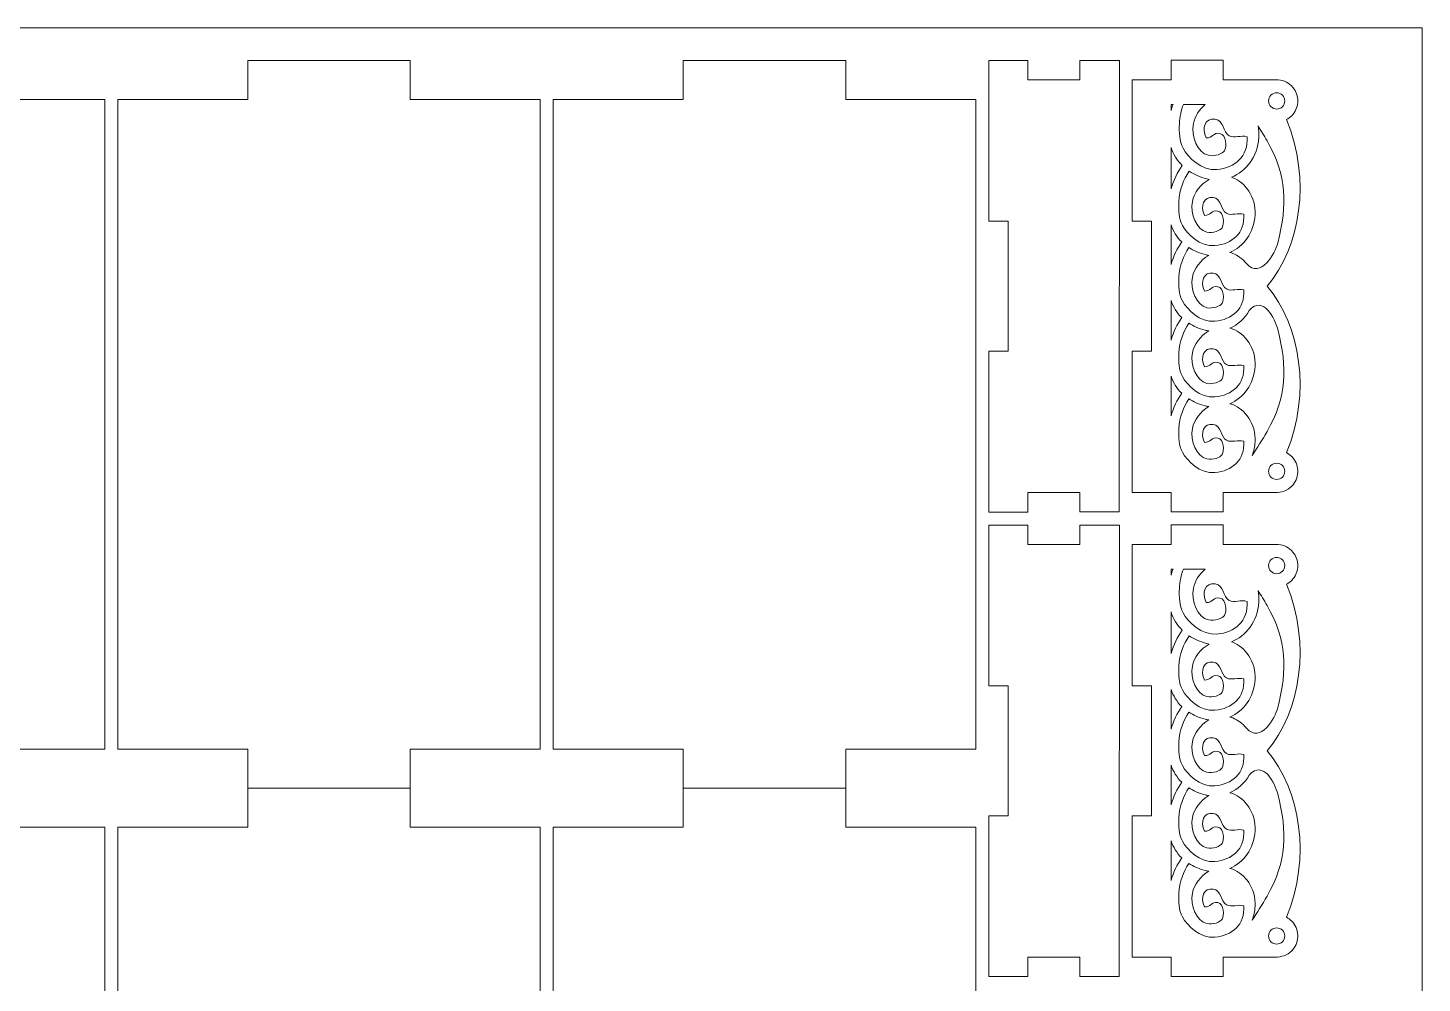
# Model space of a CAD drawing. Header units: millimetres. Extents: x -450 to 450, y -635 to 635.
# Drawn here: x 235.5 to 450, y 488.2 to 635.2 of the extents above; entities that cross this region are included whole.
import ezdxf

# ---------------------------------------------------------------- set-up
doc = ezdxf.new("R2010")
doc.units = ezdxf.units.MM
doc.header["$MEASUREMENT"] = 0
doc.layers.add('Camada 1', color=7, linetype='Continuous')

msp = doc.modelspace()

# ---------------------------------------------------------------- linework, layer by layer
at = {"layer": 'Camada 1', "color": 254, "lineweight": 20}
msp.add_lwpolyline([(-450, 35.1801), (450, 35.1801), (450, 635.1801), (-450, 635.1801), (-450, 35.1801)], close=True, dxfattribs=at)
at = {"layer": 'Camada 1', "color": 250, "lineweight": 20}
for points, knots in [([(202.3334, 518.1801), (202.3334, 518.1801), (227.3334, 518.1801), (227.3334, 518.1801), (227.3334, 518.1801), (227.3334, 518.1801), (227.3334, 524.1801), (227.3334, 524.1801), (227.3334, 524.1801), (227.3334, 524.1801), (247.3334, 524.1801), (247.3334, 524.1801), (247.3334, 524.1801), (247.3334, 524.1801), (247.3334, 624.1801), (247.3334, 624.1801), (247.3334, 624.1801), (247.3334, 624.1801), (227.3334, 624.1801), (227.3334, 624.1801), (227.3334, 624.1801), (227.3334, 624.1801), (227.3334, 630.1801), (227.3334, 630.1801), (227.3334, 630.1801), (227.3334, 630.1801), (202.3334, 630.1801), (202.3334, 630.1801), (202.3334, 630.1801), (202.3334, 630.1801), (202.3334, 624.1801), (202.3334, 624.1801), (202.3334, 624.1801), (202.3334, 624.1801), (182.3334, 624.1801), (182.3334, 624.1801), (182.3334, 624.1801), (182.3334, 624.1801), (182.3334, 524.1801), (182.3334, 524.1801), (182.3334, 524.1801), (182.3334, 524.1801), (202.3334, 524.1801), (202.3334, 524.1801), (202.3334, 524.1801), (202.3334, 524.1801), (202.3334, 518.1801), (202.3334, 518.1801)], [0, 0, 0, 0, 0.07692308, 0.07692308, 0.07692308, 0.07692308, 0.15384615, 0.15384615, 0.15384615, 0.15384615, 0.23076923, 0.23076923, 0.23076923, 0.23076923, 0.30769231, 0.30769231, 0.30769231, 0.30769231, 0.38461538, 0.38461538, 0.38461538, 0.38461538, 0.46153846, 0.46153846, 0.46153846, 0.46153846, 0.53846154, 0.53846154, 0.53846154, 0.53846154, 0.61538462, 0.61538462, 0.61538462, 0.61538462, 0.69230769, 0.69230769, 0.69230769, 0.69230769, 0.76923077, 0.76923077, 0.76923077, 0.76923077, 0.84615385, 0.84615385, 0.84615385, 0.84615385, 1, 1, 1, 1]), ([(269.3334, 518.1801), (269.3334, 518.1801), (294.3334, 518.1801), (294.3334, 518.1801), (294.3334, 518.1801), (294.3334, 518.1801), (294.3334, 524.1801), (294.3334, 524.1801), (294.3334, 524.1801), (294.3334, 524.1801), (314.3334, 524.1801), (314.3334, 524.1801), (314.3334, 524.1801), (314.3334, 524.1801), (314.3334, 624.1801), (314.3334, 624.1801), (314.3334, 624.1801), (314.3334, 624.1801), (294.3334, 624.1801), (294.3334, 624.1801), (294.3334, 624.1801), (294.3334, 624.1801), (294.3334, 630.1801), (294.3334, 630.1801), (294.3334, 630.1801), (294.3334, 630.1801), (269.3334, 630.1801), (269.3334, 630.1801), (269.3334, 630.1801), (269.3334, 630.1801), (269.3334, 624.1801), (269.3334, 624.1801), (269.3334, 624.1801), (269.3334, 624.1801), (249.3334, 624.1801), (249.3334, 624.1801), (249.3334, 624.1801), (249.3334, 624.1801), (249.3334, 524.1801), (249.3334, 524.1801), (249.3334, 524.1801), (249.3334, 524.1801), (269.3334, 524.1801), (269.3334, 524.1801), (269.3334, 524.1801), (269.3334, 524.1801), (269.3334, 518.1801), (269.3334, 518.1801)], [0, 0, 0, 0, 0.07692308, 0.07692308, 0.07692308, 0.07692308, 0.15384615, 0.15384615, 0.15384615, 0.15384615, 0.23076923, 0.23076923, 0.23076923, 0.23076923, 0.30769231, 0.30769231, 0.30769231, 0.30769231, 0.38461538, 0.38461538, 0.38461538, 0.38461538, 0.46153846, 0.46153846, 0.46153846, 0.46153846, 0.53846154, 0.53846154, 0.53846154, 0.53846154, 0.61538462, 0.61538462, 0.61538462, 0.61538462, 0.69230769, 0.69230769, 0.69230769, 0.69230769, 0.76923077, 0.76923077, 0.76923077, 0.76923077, 0.84615385, 0.84615385, 0.84615385, 0.84615385, 1, 1, 1, 1]), ([(336.3334, 518.1801), (336.3334, 518.1801), (361.3334, 518.1801), (361.3334, 518.1801), (361.3334, 518.1801), (361.3334, 518.1801), (361.3334, 524.1801), (361.3334, 524.1801), (361.3334, 524.1801), (361.3334, 524.1801), (381.3334, 524.1801), (381.3334, 524.1801), (381.3334, 524.1801), (381.3334, 524.1801), (381.3334, 624.1801), (381.3334, 624.1801), (381.3334, 624.1801), (381.3334, 624.1801), (361.3334, 624.1801), (361.3334, 624.1801), (361.3334, 624.1801), (361.3334, 624.1801), (361.3334, 630.1801), (361.3334, 630.1801), (361.3334, 630.1801), (361.3334, 630.1801), (336.3334, 630.1801), (336.3334, 630.1801), (336.3334, 630.1801), (336.3334, 630.1801), (336.3334, 624.1801), (336.3334, 624.1801), (336.3334, 624.1801), (336.3334, 624.1801), (316.3334, 624.1801), (316.3334, 624.1801), (316.3334, 624.1801), (316.3334, 624.1801), (316.3334, 524.1801), (316.3334, 524.1801), (316.3334, 524.1801), (316.3334, 524.1801), (336.3334, 524.1801), (336.3334, 524.1801), (336.3334, 524.1801), (336.3334, 524.1801), (336.3334, 518.1801), (336.3334, 518.1801)], [0, 0, 0, 0, 0.07692308, 0.07692308, 0.07692308, 0.07692308, 0.15384615, 0.15384615, 0.15384615, 0.15384615, 0.23076923, 0.23076923, 0.23076923, 0.23076923, 0.30769231, 0.30769231, 0.30769231, 0.30769231, 0.38461538, 0.38461538, 0.38461538, 0.38461538, 0.46153846, 0.46153846, 0.46153846, 0.46153846, 0.53846154, 0.53846154, 0.53846154, 0.53846154, 0.61538462, 0.61538462, 0.61538462, 0.61538462, 0.69230769, 0.69230769, 0.69230769, 0.69230769, 0.76923077, 0.76923077, 0.76923077, 0.76923077, 0.84615385, 0.84615385, 0.84615385, 0.84615385, 1, 1, 1, 1]), ([(403.4558, 630.1801), (403.4558, 630.1801), (397.3333, 630.1801), (397.3333, 630.1801), (397.3333, 630.1801), (397.3333, 630.1801), (397.3333, 627.1801), (397.3333, 627.1801), (397.3333, 627.1801), (397.3333, 627.1801), (389.3334, 627.1801), (389.3334, 627.1801), (389.3334, 627.1801), (389.3334, 627.1801), (389.3334, 630.1801), (389.3334, 630.1801), (389.3334, 630.1801), (389.3334, 630.1801), (383.3334, 630.1801), (383.3334, 630.1801), (383.3334, 630.1801), (383.3334, 630.1801), (383.3334, 605.4302), (383.3334, 605.4302), (383.3334, 605.4302), (383.3334, 605.4302), (386.3334, 605.4302), (386.3334, 605.4302), (386.3334, 605.4302), (386.3334, 605.4302), (386.3334, 585.4303), (386.3334, 585.4303), (386.3334, 585.4303), (386.3334, 585.4303), (383.3334, 585.4303), (383.3334, 585.4303), (383.3334, 585.4303), (383.3334, 585.4303), (383.3334, 560.6804), (383.3334, 560.6804), (383.3334, 560.6804), (383.3334, 560.6804), (389.3334, 560.682), (389.3334, 560.682), (389.3334, 560.682), (389.3334, 560.682), (389.3334, 563.6804), (389.3334, 563.6804), (389.3334, 563.6804), (389.3334, 563.6804), (397.3333, 563.6804), (397.3333, 563.6804), (397.3333, 563.6804), (397.3333, 563.6804), (397.3333, 560.6842), (397.3333, 560.6842), (397.3333, 560.6842), (397.3333, 560.6842), (403.3716, 560.6864), (403.3716, 560.6864), (403.3716, 560.6864), (403.3716, 560.6864), (403.4558, 630.1801), (403.4558, 630.1801)], [0, 0, 0, 0, 0.05882353, 0.05882353, 0.05882353, 0.05882353, 0.11764706, 0.11764706, 0.11764706, 0.11764706, 0.17647059, 0.17647059, 0.17647059, 0.17647059, 0.23529412, 0.23529412, 0.23529412, 0.23529412, 0.29411765, 0.29411765, 0.29411765, 0.29411765, 0.35294118, 0.35294118, 0.35294118, 0.35294118, 0.41176471, 0.41176471, 0.41176471, 0.41176471, 0.47058824, 0.47058824, 0.47058824, 0.47058824, 0.52941176, 0.52941176, 0.52941176, 0.52941176, 0.58823529, 0.58823529, 0.58823529, 0.58823529, 0.64705882, 0.64705882, 0.64705882, 0.64705882, 0.70588235, 0.70588235, 0.70588235, 0.70588235, 0.76470588, 0.76470588, 0.76470588, 0.76470588, 0.82352941, 0.82352941, 0.82352941, 0.82352941, 0.88235294, 0.88235294, 0.88235294, 0.88235294, 1, 1, 1, 1]), ([(429.128, 569.8168), (432.9426, 579.0359), (431.3159, 589.3644), (426.1494, 595.436), (426.1494, 595.436), (431.3159, 601.5076), (432.9427, 611.8365), (429.128, 621.0558), (429.128, 621.0558), (429.4193, 621.2082), (429.6923, 621.4075), (429.9354, 621.654), (429.9354, 621.654), (430.4943, 622.2208), (430.8029, 622.9416), (430.8612, 623.6784), (430.8612, 623.6784), (430.875, 623.8513), (430.8749, 624.0251), (430.8609, 624.198), (430.8609, 624.198), (430.8018, 624.9335), (430.4933, 625.6526), (429.9354, 626.2183), (429.9354, 626.2183), (429.9354, 626.2183), (429.9066, 626.247), (429.9066, 626.247), (429.9066, 626.247), (429.2806, 626.8661), (428.4303, 627.2046), (427.5501, 627.1853), (427.5501, 627.1853), (427.5501, 627.1853), (427.494, 627.1861), (427.494, 627.1861), (427.494, 627.1861), (427.494, 627.1861), (419.3715, 627.1861), (419.3715, 627.1861), (419.3715, 627.1861), (419.3715, 627.1861), (419.3715, 630.1861), (419.3715, 630.1861), (419.3715, 630.1861), (419.3715, 630.1861), (411.3716, 630.1861), (411.3716, 630.1861), (411.3716, 630.1861), (411.3716, 630.1861), (411.3716, 627.1861), (411.3716, 627.1861), (411.3716, 627.1861), (411.3716, 627.1861), (405.3716, 627.1861), (405.3716, 627.1861), (405.3716, 627.1861), (405.3716, 627.1861), (405.3716, 605.4362), (405.3716, 605.4362), (405.3716, 605.4362), (405.3716, 605.4362), (408.3716, 605.4362), (408.3716, 605.4362), (408.3716, 605.4362), (408.3716, 605.4362), (408.3716, 585.4363), (408.3716, 585.4363), (408.3716, 585.4363), (408.3716, 585.4363), (405.3716, 585.4363), (405.3716, 585.4363), (405.3716, 585.4363), (405.3716, 585.4363), (405.3716, 563.6864), (405.3716, 563.6864), (405.3716, 563.6864), (405.3716, 563.6864), (411.3716, 563.688), (411.3716, 563.688), (411.3716, 563.688), (411.3716, 563.688), (411.3716, 560.6864), (411.3716, 560.6864), (411.3716, 560.6864), (411.3716, 560.6864), (419.3715, 560.6864), (419.3715, 560.6864), (419.3715, 560.6864), (419.3715, 560.6864), (419.3715, 563.6902), (419.3715, 563.6902), (419.3715, 563.6902), (419.3715, 563.6902), (427.4098, 563.6924), (427.4098, 563.6924), (427.4098, 563.6924), (428.3187, 563.684), (429.2466, 563.9558), (429.9354, 564.6542), (429.9354, 564.6542), (430.5196, 565.2465), (430.8303, 566.0071), (430.8676, 566.7785), (430.8676, 566.7785), (430.8729, 566.8878), (430.8727, 566.9974), (430.867, 567.1067), (430.867, 567.1067), (430.827, 567.8738), (430.5164, 568.6294), (429.9354, 569.2186), (429.9354, 569.2186), (429.6923, 569.4651), (429.4193, 569.6644), (429.128, 569.8168)], [0, 0, 0, 0, 0.03333333, 0.03333333, 0.03333333, 0.03333333, 0.06666667, 0.06666667, 0.06666667, 0.06666667, 0.1, 0.1, 0.1, 0.1, 0.13333333, 0.13333333, 0.13333333, 0.13333333, 0.16666667, 0.16666667, 0.16666667, 0.16666667, 0.2, 0.2, 0.2, 0.2, 0.23333333, 0.23333333, 0.23333333, 0.23333333, 0.26666667, 0.26666667, 0.26666667, 0.26666667, 0.3, 0.3, 0.3, 0.3, 0.33333333, 0.33333333, 0.33333333, 0.33333333, 0.36666667, 0.36666667, 0.36666667, 0.36666667, 0.4, 0.4, 0.4, 0.4, 0.43333333, 0.43333333, 0.43333333, 0.43333333, 0.46666667, 0.46666667, 0.46666667, 0.46666667, 0.5, 0.5, 0.5, 0.5, 0.53333333, 0.53333333, 0.53333333, 0.53333333, 0.56666667, 0.56666667, 0.56666667, 0.56666667, 0.6, 0.6, 0.6, 0.6, 0.63333333, 0.63333333, 0.63333333, 0.63333333, 0.66666667, 0.66666667, 0.66666667, 0.66666667, 0.7, 0.7, 0.7, 0.7, 0.73333333, 0.73333333, 0.73333333, 0.73333333, 0.76666667, 0.76666667, 0.76666667, 0.76666667, 0.8, 0.8, 0.8, 0.8, 0.83333333, 0.83333333, 0.83333333, 0.83333333, 0.86666667, 0.86666667, 0.86666667, 0.86666667, 0.9, 0.9, 0.9, 0.9, 0.93333333, 0.93333333, 0.93333333, 0.93333333, 1, 1, 1, 1]), ([(427.6215, 622.6862), (426.9384, 622.6862), (426.3715, 623.2587), (426.3715, 623.9362), (426.3715, 623.9362), (426.3715, 624.6193), (426.944, 625.1862), (427.6215, 625.1862), (427.6215, 625.1862), (428.3045, 625.1862), (428.8715, 624.6137), (428.8715, 623.9362), (428.8715, 623.9362), (428.8715, 623.2531), (428.2989, 622.6862), (427.6215, 622.6862)], [0, 0, 0, 0, 0.2, 0.2, 0.2, 0.2, 0.4, 0.4, 0.4, 0.4, 0.6, 0.6, 0.6, 0.6, 1, 1, 1, 1]), ([(411.6763, 623.3957), (411.5621, 623.0853), (411.4604, 622.7686), (411.3716, 622.4478), (411.3716, 622.4478), (411.3716, 622.4478), (411.3716, 623.3957), (411.3716, 623.3957), (411.3716, 623.3957), (411.3716, 623.3957), (411.6763, 623.3957), (411.6763, 623.3957)], [0, 0, 0, 0, 0.25, 0.25, 0.25, 0.25, 0.5, 0.5, 0.5, 0.5, 1, 1, 1, 1]), ([(418.4333, 613.3934), (416.0505, 613.1727), (413.9652, 615.2577), (413.2289, 616.6449), (413.2289, 616.6449), (412.6389, 617.7564), (412.5979, 619.1132), (412.6612, 620.4231), (412.6612, 620.4231), (412.7142, 621.5234), (412.9301, 622.5092), (413.2743, 623.3957), (413.2743, 623.3957), (413.2743, 623.3957), (416.6269, 623.3957), (416.6269, 623.3957), (416.6269, 623.3957), (415.7064, 622.615), (415.0522, 621.5472), (414.8297, 620.4844), (414.8297, 620.4844), (414.4035, 618.447), (415.4862, 615.9605), (417.1343, 615.5698), (417.1343, 615.5698), (418.1049, 615.3397), (419.3057, 615.8273), (419.5958, 616.2716), (419.5958, 616.2716), (419.9803, 616.8614), (419.8791, 618.7595), (418.9028, 618.9394), (418.9028, 618.9394), (417.8366, 619.1363), (417.8416, 618.2122), (416.7513, 618.2465), (416.7513, 618.2465), (416.0432, 619.7706), (416.6258, 621.3454), (418.1459, 621.1314), (418.1459, 621.1314), (419.5335, 620.9362), (419.3204, 619.1111), (420.3082, 618.5842), (420.3082, 618.5842), (421.1533, 618.1332), (422.135, 618.7299), (423.1029, 618.4263), (423.1029, 618.4263), (423.2485, 615.3773), (421.2143, 613.6504), (418.4333, 613.3934)], [0, 0, 0, 0, 0.07142857, 0.07142857, 0.07142857, 0.07142857, 0.14285714, 0.14285714, 0.14285714, 0.14285714, 0.21428571, 0.21428571, 0.21428571, 0.21428571, 0.28571429, 0.28571429, 0.28571429, 0.28571429, 0.35714286, 0.35714286, 0.35714286, 0.35714286, 0.42857143, 0.42857143, 0.42857143, 0.42857143, 0.5, 0.5, 0.5, 0.5, 0.57142857, 0.57142857, 0.57142857, 0.57142857, 0.64285714, 0.64285714, 0.64285714, 0.64285714, 0.71428571, 0.71428571, 0.71428571, 0.71428571, 0.78571429, 0.78571429, 0.78571429, 0.78571429, 0.85714286, 0.85714286, 0.85714286, 0.85714286, 1, 1, 1, 1]), ([(420.8719, 612.1251), (420.8719, 612.1251), (420.6584, 612.1979), (420.6584, 612.1979), (420.6584, 612.1979), (422.9129, 613.1037), (424.701, 615.3289), (424.8889, 618.3184), (424.8889, 618.3184), (424.9279, 618.9388), (424.8753, 619.5321), (424.7509, 620.089), (424.7509, 620.089), (425.2161, 619.363), (425.6911, 618.6066), (426.1464, 617.7991), (426.1464, 617.7991), (429.2298, 612.3307), (429.299, 608.0965), (427.7797, 602.0643), (427.7797, 602.0643), (427.3748, 600.4566), (425.1722, 596.4854), (422.9792, 598.9017), (422.9792, 598.9017), (422.373, 599.6535), (421.6235, 600.2047), (420.8719, 600.4834), (420.8719, 600.4834), (420.727, 600.5372), (420.5827, 600.5826), (420.4392, 600.6202), (420.4392, 600.6202), (422.5041, 601.5348), (424.1185, 603.6213), (424.2928, 606.3957), (424.2928, 606.3957), (424.4701, 609.217), (422.6764, 611.456), (420.8719, 612.1251)], [0, 0, 0, 0, 0.09090909, 0.09090909, 0.09090909, 0.09090909, 0.18181818, 0.18181818, 0.18181818, 0.18181818, 0.27272727, 0.27272727, 0.27272727, 0.27272727, 0.36363636, 0.36363636, 0.36363636, 0.36363636, 0.45454545, 0.45454545, 0.45454545, 0.45454545, 0.54545455, 0.54545455, 0.54545455, 0.54545455, 0.63636364, 0.63636364, 0.63636364, 0.63636364, 0.72727273, 0.72727273, 0.72727273, 0.72727273, 0.81818182, 0.81818182, 0.81818182, 0.81818182, 1, 1, 1, 1]), ([(413.1046, 613.9814), (412.3476, 612.9648), (411.7434, 611.7265), (411.3716, 610.4107), (411.3716, 610.4107), (411.3716, 610.4107), (411.3716, 616.797), (411.3716, 616.797), (411.3716, 616.797), (411.7128, 615.7563), (412.2765, 614.7929), (413.1046, 613.9814)], [0, 0, 0, 0, 0.25, 0.25, 0.25, 0.25, 0.5, 0.5, 0.5, 0.5, 1, 1, 1, 1]), ([(418.1136, 601.6815), (415.8326, 601.4702), (413.8365, 603.466), (413.1317, 604.7938), (413.1317, 604.7938), (412.567, 605.8578), (412.5277, 607.1565), (412.5883, 608.4104), (412.5883, 608.4104), (412.6796, 610.3048), (413.2749, 611.8447), (414.1831, 613.1143), (414.1831, 613.1143), (414.9272, 612.6239), (415.8149, 612.2259), (416.8627, 611.9487), (416.8627, 611.9487), (416.9957, 611.9135), (417.129, 611.8837), (417.2626, 611.8581), (417.2626, 611.8581), (415.9259, 611.1364), (414.9423, 609.7985), (414.664, 608.4691), (414.664, 608.4691), (414.2561, 606.5188), (415.2925, 604.1387), (416.87, 603.7647), (416.87, 603.7647), (417.7991, 603.5445), (418.9485, 604.0112), (419.2262, 604.4365), (419.2262, 604.4365), (419.5943, 605.0011), (419.4974, 606.818), (418.5629, 606.9902), (418.5629, 606.9902), (417.5423, 607.1786), (417.5471, 606.2941), (416.5034, 606.3269), (416.5034, 606.3269), (415.8256, 607.7858), (416.3833, 609.2932), (417.8384, 609.0884), (417.8384, 609.0884), (419.1666, 608.9015), (418.9626, 607.1545), (419.9081, 606.6502), (419.9081, 606.6502), (420.7171, 606.2185), (421.6568, 606.7896), (422.5833, 606.499), (422.5833, 606.499), (422.7226, 603.5805), (420.7755, 601.9275), (418.1136, 601.6815)], [0, 0, 0, 0, 0.06666667, 0.06666667, 0.06666667, 0.06666667, 0.13333333, 0.13333333, 0.13333333, 0.13333333, 0.2, 0.2, 0.2, 0.2, 0.26666667, 0.26666667, 0.26666667, 0.26666667, 0.33333333, 0.33333333, 0.33333333, 0.33333333, 0.4, 0.4, 0.4, 0.4, 0.46666667, 0.46666667, 0.46666667, 0.46666667, 0.53333333, 0.53333333, 0.53333333, 0.53333333, 0.6, 0.6, 0.6, 0.6, 0.66666667, 0.66666667, 0.66666667, 0.66666667, 0.73333333, 0.73333333, 0.73333333, 0.73333333, 0.8, 0.8, 0.8, 0.8, 0.86666667, 0.86666667, 0.86666667, 0.86666667, 1, 1, 1, 1]), ([(413.0256, 602.2316), (412.3055, 601.2357), (411.7305, 600.0382), (411.3716, 598.7685), (411.3716, 598.7685), (411.3716, 598.7685), (411.3716, 604.8863), (411.3716, 604.8863), (411.3716, 604.8863), (411.7016, 603.905), (412.2401, 602.9972), (413.0256, 602.2316)], [0, 0, 0, 0, 0.25, 0.25, 0.25, 0.25, 0.5, 0.5, 0.5, 0.5, 1, 1, 1, 1]), ([(413.1317, 593.1522), (412.567, 594.2162), (412.5277, 595.5149), (412.5883, 596.7688), (412.5883, 596.7688), (412.6772, 598.6131), (413.2438, 600.1212), (414.1117, 601.3712), (414.1117, 601.3712), (414.8103, 600.9216), (415.6381, 600.5557), (416.6101, 600.2986), (416.6101, 600.2986), (416.8036, 600.2474), (416.9979, 600.2076), (417.1926, 600.1774), (417.1926, 600.1774), (415.8916, 599.4473), (414.9374, 598.1336), (414.664, 596.8275), (414.664, 596.8275), (414.2561, 594.8772), (415.2925, 592.4971), (416.87, 592.1231), (416.87, 592.1231), (417.7991, 591.9029), (418.9485, 592.3696), (419.2262, 592.7949), (419.2262, 592.7949), (419.5943, 593.3595), (419.4974, 595.1764), (418.5629, 595.3486), (418.5629, 595.3486), (417.5423, 595.537), (417.5471, 594.6525), (416.5034, 594.6853), (416.5034, 594.6853), (415.8256, 596.1442), (416.3833, 597.6516), (417.8384, 597.4468), (417.8384, 597.4468), (419.1666, 597.2599), (418.9626, 595.5129), (419.9081, 595.0086), (419.9081, 595.0086), (420.7171, 594.5769), (421.6568, 595.148), (422.5833, 594.8574), (422.5833, 594.8574), (422.7226, 591.9389), (420.7755, 590.2859), (418.1136, 590.0399), (418.1136, 590.0399), (415.8326, 589.8286), (413.8365, 591.8244), (413.1317, 593.1522)], [0, 0, 0, 0, 0.06666667, 0.06666667, 0.06666667, 0.06666667, 0.13333333, 0.13333333, 0.13333333, 0.13333333, 0.2, 0.2, 0.2, 0.2, 0.26666667, 0.26666667, 0.26666667, 0.26666667, 0.33333333, 0.33333333, 0.33333333, 0.33333333, 0.4, 0.4, 0.4, 0.4, 0.46666667, 0.46666667, 0.46666667, 0.46666667, 0.53333333, 0.53333333, 0.53333333, 0.53333333, 0.6, 0.6, 0.6, 0.6, 0.66666667, 0.66666667, 0.66666667, 0.66666667, 0.73333333, 0.73333333, 0.73333333, 0.73333333, 0.8, 0.8, 0.8, 0.8, 0.86666667, 0.86666667, 0.86666667, 0.86666667, 1, 1, 1, 1]), ([(413.0256, 590.59), (412.3055, 589.5942), (411.7305, 588.3966), (411.3716, 587.1268), (411.3716, 587.1268), (411.3716, 587.1268), (411.3716, 593.2435), (411.3716, 593.2435), (411.3716, 593.2435), (411.7017, 592.2626), (412.2403, 591.3554), (413.0256, 590.59)], [0, 0, 0, 0, 0.25, 0.25, 0.25, 0.25, 0.5, 0.5, 0.5, 0.5, 1, 1, 1, 1]), ([(424.2928, 583.1124), (424.4701, 585.9337), (422.6764, 588.1727), (420.8719, 588.8418), (420.8719, 588.8418), (420.7269, 588.8956), (420.5825, 588.9409), (420.439, 588.9785), (420.439, 588.9785), (421.6493, 589.5146), (422.7046, 590.4532), (423.407, 591.6978), (423.407, 591.6978), (425.5997, 594.1141), (427.3748, 590.416), (427.7797, 588.8082), (427.7797, 588.8082), (429.2991, 582.776), (429.2298, 578.5418), (426.1464, 573.0735), (426.1464, 573.0735), (425.3938, 571.739), (424.5882, 570.5438), (423.8604, 569.3953), (423.8604, 569.3953), (424.0955, 570.0314), (424.246, 570.7263), (424.2928, 571.4708), (424.2928, 571.4708), (424.4701, 574.292), (422.6764, 576.531), (420.8719, 577.2001), (420.8719, 577.2001), (420.7269, 577.2539), (420.5825, 577.2992), (420.439, 577.3368), (420.439, 577.3368), (422.5041, 578.2515), (424.1185, 580.3379), (424.2928, 583.1124)], [0, 0, 0, 0, 0.09090909, 0.09090909, 0.09090909, 0.09090909, 0.18181818, 0.18181818, 0.18181818, 0.18181818, 0.27272727, 0.27272727, 0.27272727, 0.27272727, 0.36363636, 0.36363636, 0.36363636, 0.36363636, 0.45454545, 0.45454545, 0.45454545, 0.45454545, 0.54545455, 0.54545455, 0.54545455, 0.54545455, 0.63636364, 0.63636364, 0.63636364, 0.63636364, 0.72727273, 0.72727273, 0.72727273, 0.72727273, 0.81818182, 0.81818182, 0.81818182, 0.81818182, 1, 1, 1, 1]), ([(422.5833, 583.2157), (422.7226, 580.2972), (420.7755, 578.6442), (418.1136, 578.3982), (418.1136, 578.3982), (415.8326, 578.1869), (413.8365, 580.1827), (413.1317, 581.5105), (413.1317, 581.5105), (412.567, 582.5745), (412.5277, 583.8732), (412.5883, 585.1271), (412.5883, 585.1271), (412.6772, 586.9714), (413.2438, 588.4796), (414.1117, 589.7296), (414.1117, 589.7296), (414.8103, 589.28), (415.6381, 588.9141), (416.6101, 588.657), (416.6101, 588.657), (416.8036, 588.6058), (416.9978, 588.5659), (417.1924, 588.5358), (417.1924, 588.5358), (415.8916, 587.8056), (414.9375, 586.4918), (414.664, 585.1858), (414.664, 585.1858), (414.2561, 583.2355), (415.2925, 580.8554), (416.87, 580.4814), (416.87, 580.4814), (417.7991, 580.2612), (418.9485, 580.7279), (419.2262, 581.1532), (419.2262, 581.1532), (419.5943, 581.7178), (419.4974, 583.5347), (418.5629, 583.7069), (418.5629, 583.7069), (417.5423, 583.8953), (417.5471, 583.0108), (416.5034, 583.0436), (416.5034, 583.0436), (415.8256, 584.5025), (416.3833, 586.0099), (417.8384, 585.8051), (417.8384, 585.8051), (419.1666, 585.6182), (418.9626, 583.8712), (419.9081, 583.3669), (419.9081, 583.3669), (420.7171, 582.9352), (421.6568, 583.5063), (422.5833, 583.2157)], [0, 0, 0, 0, 0.06666667, 0.06666667, 0.06666667, 0.06666667, 0.13333333, 0.13333333, 0.13333333, 0.13333333, 0.2, 0.2, 0.2, 0.2, 0.26666667, 0.26666667, 0.26666667, 0.26666667, 0.33333333, 0.33333333, 0.33333333, 0.33333333, 0.4, 0.4, 0.4, 0.4, 0.46666667, 0.46666667, 0.46666667, 0.46666667, 0.53333333, 0.53333333, 0.53333333, 0.53333333, 0.6, 0.6, 0.6, 0.6, 0.66666667, 0.66666667, 0.66666667, 0.66666667, 0.73333333, 0.73333333, 0.73333333, 0.73333333, 0.8, 0.8, 0.8, 0.8, 0.86666667, 0.86666667, 0.86666667, 0.86666667, 1, 1, 1, 1]), ([(413.0256, 578.9483), (412.3054, 577.9523), (411.7305, 576.7545), (411.3716, 575.4846), (411.3716, 575.4846), (411.3716, 575.4846), (411.3716, 581.6022), (411.3716, 581.6022), (411.3716, 581.6022), (411.7016, 580.6213), (412.2403, 579.7138), (413.0256, 578.9483)], [0, 0, 0, 0, 0.25, 0.25, 0.25, 0.25, 0.5, 0.5, 0.5, 0.5, 1, 1, 1, 1]), ([(418.1136, 566.7566), (415.8326, 566.5453), (413.8365, 568.5411), (413.1317, 569.8689), (413.1317, 569.8689), (412.567, 570.9329), (412.5277, 572.2316), (412.5883, 573.4855), (412.5883, 573.4855), (412.6772, 575.3297), (413.2438, 576.8379), (414.1117, 578.0879), (414.1117, 578.0879), (414.8103, 577.6383), (415.6381, 577.2724), (416.6101, 577.0153), (416.6101, 577.0153), (416.8036, 576.9641), (416.9978, 576.9242), (417.1924, 576.8941), (417.1924, 576.8941), (415.8916, 576.1639), (414.9375, 574.8501), (414.664, 573.5442), (414.664, 573.5442), (414.2561, 571.5939), (415.2925, 569.2138), (416.87, 568.8398), (416.87, 568.8398), (417.7991, 568.6196), (418.9485, 569.0863), (419.2262, 569.5116), (419.2262, 569.5116), (419.5943, 570.0762), (419.4974, 571.8931), (418.5629, 572.0653), (418.5629, 572.0653), (417.5423, 572.2537), (417.5471, 571.3692), (416.5034, 571.402), (416.5034, 571.402), (415.8256, 572.8609), (416.3833, 574.3682), (417.8384, 574.1634), (417.8384, 574.1634), (419.1666, 573.9765), (418.9626, 572.2296), (419.9081, 571.7253), (419.9081, 571.7253), (420.7171, 571.2936), (421.6568, 571.8647), (422.5833, 571.5741), (422.5833, 571.5741), (422.7226, 568.6556), (420.7755, 567.0026), (418.1136, 566.7566)], [0, 0, 0, 0, 0.06666667, 0.06666667, 0.06666667, 0.06666667, 0.13333333, 0.13333333, 0.13333333, 0.13333333, 0.2, 0.2, 0.2, 0.2, 0.26666667, 0.26666667, 0.26666667, 0.26666667, 0.33333333, 0.33333333, 0.33333333, 0.33333333, 0.4, 0.4, 0.4, 0.4, 0.46666667, 0.46666667, 0.46666667, 0.46666667, 0.53333333, 0.53333333, 0.53333333, 0.53333333, 0.6, 0.6, 0.6, 0.6, 0.66666667, 0.66666667, 0.66666667, 0.66666667, 0.73333333, 0.73333333, 0.73333333, 0.73333333, 0.8, 0.8, 0.8, 0.8, 0.86666667, 0.86666667, 0.86666667, 0.86666667, 1, 1, 1, 1]), ([(426.3715, 566.9364), (426.3715, 567.6195), (426.944, 568.1864), (427.6215, 568.1864), (427.6215, 568.1864), (428.3045, 568.1864), (428.8715, 567.6139), (428.8715, 566.9364), (428.8715, 566.9364), (428.8715, 566.2533), (428.2989, 565.6864), (427.6215, 565.6864), (427.6215, 565.6864), (426.9384, 565.6864), (426.3715, 566.2589), (426.3715, 566.9364)], [0, 0, 0, 0, 0.2, 0.2, 0.2, 0.2, 0.4, 0.4, 0.4, 0.4, 0.6, 0.6, 0.6, 0.6, 1, 1, 1, 1]), ([(403.4558, 558.682), (403.4558, 558.682), (397.3333, 558.682), (397.3333, 558.682), (397.3333, 558.682), (397.3333, 558.682), (397.3333, 555.682), (397.3333, 555.682), (397.3333, 555.682), (397.3333, 555.682), (389.3334, 555.682), (389.3334, 555.682), (389.3334, 555.682), (389.3334, 555.682), (389.3334, 558.682), (389.3334, 558.682), (389.3334, 558.682), (389.3334, 558.682), (383.3334, 558.682), (383.3334, 558.682), (383.3334, 558.682), (383.3334, 558.682), (383.3334, 533.9321), (383.3334, 533.9321), (383.3334, 533.9321), (383.3334, 533.9321), (386.3334, 533.9321), (386.3334, 533.9321), (386.3334, 533.9321), (386.3334, 533.9321), (386.3334, 513.9322), (386.3334, 513.9322), (386.3334, 513.9322), (386.3334, 513.9322), (383.3334, 513.9322), (383.3334, 513.9322), (383.3334, 513.9322), (383.3334, 513.9322), (383.3334, 489.1823), (383.3334, 489.1823), (383.3334, 489.1823), (383.3334, 489.1823), (389.3334, 489.1839), (389.3334, 489.1839), (389.3334, 489.1839), (389.3334, 489.1839), (389.3334, 492.1823), (389.3334, 492.1823), (389.3334, 492.1823), (389.3334, 492.1823), (397.3333, 492.1823), (397.3333, 492.1823), (397.3333, 492.1823), (397.3333, 492.1823), (397.3333, 489.1861), (397.3333, 489.1861), (397.3333, 489.1861), (397.3333, 489.1861), (403.3716, 489.1883), (403.3716, 489.1883), (403.3716, 489.1883), (403.3716, 489.1883), (403.4558, 558.682), (403.4558, 558.682)], [0, 0, 0, 0, 0.05882353, 0.05882353, 0.05882353, 0.05882353, 0.11764706, 0.11764706, 0.11764706, 0.11764706, 0.17647059, 0.17647059, 0.17647059, 0.17647059, 0.23529412, 0.23529412, 0.23529412, 0.23529412, 0.29411765, 0.29411765, 0.29411765, 0.29411765, 0.35294118, 0.35294118, 0.35294118, 0.35294118, 0.41176471, 0.41176471, 0.41176471, 0.41176471, 0.47058824, 0.47058824, 0.47058824, 0.47058824, 0.52941176, 0.52941176, 0.52941176, 0.52941176, 0.58823529, 0.58823529, 0.58823529, 0.58823529, 0.64705882, 0.64705882, 0.64705882, 0.64705882, 0.70588235, 0.70588235, 0.70588235, 0.70588235, 0.76470588, 0.76470588, 0.76470588, 0.76470588, 0.82352941, 0.82352941, 0.82352941, 0.82352941, 0.88235294, 0.88235294, 0.88235294, 0.88235294, 1, 1, 1, 1]), ([(429.128, 498.3187), (432.9426, 507.5378), (431.3159, 517.8663), (426.1494, 523.9379), (426.1494, 523.9379), (431.3159, 530.0095), (432.9427, 540.3384), (429.128, 549.5577), (429.128, 549.5577), (429.4193, 549.7101), (429.6923, 549.9094), (429.9354, 550.1559), (429.9354, 550.1559), (430.4943, 550.7227), (430.8029, 551.4435), (430.8612, 552.1803), (430.8612, 552.1803), (430.875, 552.3532), (430.8749, 552.527), (430.8609, 552.6999), (430.8609, 552.6999), (430.8018, 553.4354), (430.4933, 554.1545), (429.9354, 554.7202), (429.9354, 554.7202), (429.9354, 554.7202), (429.9066, 554.7489), (429.9066, 554.7489), (429.9066, 554.7489), (429.2806, 555.368), (428.4303, 555.7065), (427.5501, 555.6872), (427.5501, 555.6872), (427.5501, 555.6872), (427.494, 555.688), (427.494, 555.688), (427.494, 555.688), (427.494, 555.688), (419.3715, 555.688), (419.3715, 555.688), (419.3715, 555.688), (419.3715, 555.688), (419.3715, 558.688), (419.3715, 558.688), (419.3715, 558.688), (419.3715, 558.688), (411.3716, 558.688), (411.3716, 558.688), (411.3716, 558.688), (411.3716, 558.688), (411.3716, 555.688), (411.3716, 555.688), (411.3716, 555.688), (411.3716, 555.688), (405.3716, 555.688), (405.3716, 555.688), (405.3716, 555.688), (405.3716, 555.688), (405.3716, 533.9381), (405.3716, 533.9381), (405.3716, 533.9381), (405.3716, 533.9381), (408.3716, 533.9381), (408.3716, 533.9381), (408.3716, 533.9381), (408.3716, 533.9381), (408.3716, 513.9382), (408.3716, 513.9382), (408.3716, 513.9382), (408.3716, 513.9382), (405.3716, 513.9382), (405.3716, 513.9382), (405.3716, 513.9382), (405.3716, 513.9382), (405.3716, 492.1883), (405.3716, 492.1883), (405.3716, 492.1883), (405.3716, 492.1883), (411.3716, 492.1899), (411.3716, 492.1899), (411.3716, 492.1899), (411.3716, 492.1899), (411.3716, 489.1883), (411.3716, 489.1883), (411.3716, 489.1883), (411.3716, 489.1883), (419.3715, 489.1883), (419.3715, 489.1883), (419.3715, 489.1883), (419.3715, 489.1883), (419.3715, 492.1921), (419.3715, 492.1921), (419.3715, 492.1921), (419.3715, 492.1921), (427.4098, 492.1943), (427.4098, 492.1943), (427.4098, 492.1943), (428.3187, 492.1859), (429.2466, 492.4577), (429.9354, 493.1561), (429.9354, 493.1561), (430.5196, 493.7484), (430.8303, 494.509), (430.8676, 495.2804), (430.8676, 495.2804), (430.8729, 495.3897), (430.8727, 495.4993), (430.867, 495.6086), (430.867, 495.6086), (430.827, 496.3757), (430.5164, 497.1313), (429.9354, 497.7205), (429.9354, 497.7205), (429.6923, 497.967), (429.4193, 498.1663), (429.128, 498.3187)], [0, 0, 0, 0, 0.03333333, 0.03333333, 0.03333333, 0.03333333, 0.06666667, 0.06666667, 0.06666667, 0.06666667, 0.1, 0.1, 0.1, 0.1, 0.13333333, 0.13333333, 0.13333333, 0.13333333, 0.16666667, 0.16666667, 0.16666667, 0.16666667, 0.2, 0.2, 0.2, 0.2, 0.23333333, 0.23333333, 0.23333333, 0.23333333, 0.26666667, 0.26666667, 0.26666667, 0.26666667, 0.3, 0.3, 0.3, 0.3, 0.33333333, 0.33333333, 0.33333333, 0.33333333, 0.36666667, 0.36666667, 0.36666667, 0.36666667, 0.4, 0.4, 0.4, 0.4, 0.43333333, 0.43333333, 0.43333333, 0.43333333, 0.46666667, 0.46666667, 0.46666667, 0.46666667, 0.5, 0.5, 0.5, 0.5, 0.53333333, 0.53333333, 0.53333333, 0.53333333, 0.56666667, 0.56666667, 0.56666667, 0.56666667, 0.6, 0.6, 0.6, 0.6, 0.63333333, 0.63333333, 0.63333333, 0.63333333, 0.66666667, 0.66666667, 0.66666667, 0.66666667, 0.7, 0.7, 0.7, 0.7, 0.73333333, 0.73333333, 0.73333333, 0.73333333, 0.76666667, 0.76666667, 0.76666667, 0.76666667, 0.8, 0.8, 0.8, 0.8, 0.83333333, 0.83333333, 0.83333333, 0.83333333, 0.86666667, 0.86666667, 0.86666667, 0.86666667, 0.9, 0.9, 0.9, 0.9, 0.93333333, 0.93333333, 0.93333333, 0.93333333, 1, 1, 1, 1]), ([(427.6215, 551.1881), (426.9384, 551.1881), (426.3715, 551.7606), (426.3715, 552.4381), (426.3715, 552.4381), (426.3715, 553.1212), (426.944, 553.6881), (427.6215, 553.6881), (427.6215, 553.6881), (428.3045, 553.6881), (428.8715, 553.1156), (428.8715, 552.4381), (428.8715, 552.4381), (428.8715, 551.755), (428.2989, 551.1881), (427.6215, 551.1881)], [0, 0, 0, 0, 0.2, 0.2, 0.2, 0.2, 0.4, 0.4, 0.4, 0.4, 0.6, 0.6, 0.6, 0.6, 1, 1, 1, 1]), ([(411.6763, 551.8976), (411.5621, 551.5872), (411.4604, 551.2705), (411.3716, 550.9497), (411.3716, 550.9497), (411.3716, 550.9497), (411.3716, 551.8976), (411.3716, 551.8976), (411.3716, 551.8976), (411.3716, 551.8976), (411.6763, 551.8976), (411.6763, 551.8976)], [0, 0, 0, 0, 0.25, 0.25, 0.25, 0.25, 0.5, 0.5, 0.5, 0.5, 1, 1, 1, 1]), ([(418.4333, 541.8953), (416.0505, 541.6746), (413.9652, 543.7596), (413.2289, 545.1468), (413.2289, 545.1468), (412.6389, 546.2583), (412.5979, 547.6151), (412.6612, 548.925), (412.6612, 548.925), (412.7142, 550.0253), (412.9301, 551.0111), (413.2743, 551.8976), (413.2743, 551.8976), (413.2743, 551.8976), (416.6269, 551.8976), (416.6269, 551.8976), (416.6269, 551.8976), (415.7064, 551.1169), (415.0522, 550.0491), (414.8297, 548.9863), (414.8297, 548.9863), (414.4035, 546.9489), (415.4862, 544.4624), (417.1343, 544.0717), (417.1343, 544.0717), (418.1049, 543.8416), (419.3057, 544.3292), (419.5958, 544.7735), (419.5958, 544.7735), (419.9803, 545.3633), (419.8791, 547.2614), (418.9028, 547.4413), (418.9028, 547.4413), (417.8366, 547.6382), (417.8416, 546.7141), (416.7513, 546.7484), (416.7513, 546.7484), (416.0432, 548.2725), (416.6258, 549.8473), (418.1459, 549.6333), (418.1459, 549.6333), (419.5335, 549.4381), (419.3204, 547.613), (420.3082, 547.0861), (420.3082, 547.0861), (421.1533, 546.6351), (422.135, 547.2318), (423.1029, 546.9282), (423.1029, 546.9282), (423.2485, 543.8792), (421.2143, 542.1523), (418.4333, 541.8953)], [0, 0, 0, 0, 0.07142857, 0.07142857, 0.07142857, 0.07142857, 0.14285714, 0.14285714, 0.14285714, 0.14285714, 0.21428571, 0.21428571, 0.21428571, 0.21428571, 0.28571429, 0.28571429, 0.28571429, 0.28571429, 0.35714286, 0.35714286, 0.35714286, 0.35714286, 0.42857143, 0.42857143, 0.42857143, 0.42857143, 0.5, 0.5, 0.5, 0.5, 0.57142857, 0.57142857, 0.57142857, 0.57142857, 0.64285714, 0.64285714, 0.64285714, 0.64285714, 0.71428571, 0.71428571, 0.71428571, 0.71428571, 0.78571429, 0.78571429, 0.78571429, 0.78571429, 0.85714286, 0.85714286, 0.85714286, 0.85714286, 1, 1, 1, 1]), ([(420.8719, 540.627), (420.8719, 540.627), (420.6584, 540.6998), (420.6584, 540.6998), (420.6584, 540.6998), (422.9129, 541.6056), (424.701, 543.8308), (424.8889, 546.8203), (424.8889, 546.8203), (424.9279, 547.4407), (424.8753, 548.034), (424.7509, 548.5909), (424.7509, 548.5909), (425.2161, 547.8649), (425.6911, 547.1085), (426.1464, 546.301), (426.1464, 546.301), (429.2298, 540.8326), (429.299, 536.5984), (427.7797, 530.5662), (427.7797, 530.5662), (427.3748, 528.9585), (425.1722, 524.9873), (422.9792, 527.4036), (422.9792, 527.4036), (422.373, 528.1554), (421.6235, 528.7066), (420.8719, 528.9853), (420.8719, 528.9853), (420.727, 529.0391), (420.5827, 529.0845), (420.4392, 529.1221), (420.4392, 529.1221), (422.5041, 530.0367), (424.1185, 532.1232), (424.2928, 534.8976), (424.2928, 534.8976), (424.4701, 537.7189), (422.6764, 539.9579), (420.8719, 540.627)], [0, 0, 0, 0, 0.09090909, 0.09090909, 0.09090909, 0.09090909, 0.18181818, 0.18181818, 0.18181818, 0.18181818, 0.27272727, 0.27272727, 0.27272727, 0.27272727, 0.36363636, 0.36363636, 0.36363636, 0.36363636, 0.45454545, 0.45454545, 0.45454545, 0.45454545, 0.54545455, 0.54545455, 0.54545455, 0.54545455, 0.63636364, 0.63636364, 0.63636364, 0.63636364, 0.72727273, 0.72727273, 0.72727273, 0.72727273, 0.81818182, 0.81818182, 0.81818182, 0.81818182, 1, 1, 1, 1]), ([(413.1046, 542.4833), (412.3476, 541.4667), (411.7434, 540.2284), (411.3716, 538.9126), (411.3716, 538.9126), (411.3716, 538.9126), (411.3716, 545.2989), (411.3716, 545.2989), (411.3716, 545.2989), (411.7128, 544.2582), (412.2765, 543.2948), (413.1046, 542.4833)], [0, 0, 0, 0, 0.25, 0.25, 0.25, 0.25, 0.5, 0.5, 0.5, 0.5, 1, 1, 1, 1]), ([(418.1136, 530.1834), (415.8326, 529.9721), (413.8365, 531.9679), (413.1317, 533.2957), (413.1317, 533.2957), (412.567, 534.3597), (412.5277, 535.6584), (412.5883, 536.9123), (412.5883, 536.9123), (412.6796, 538.8067), (413.2749, 540.3466), (414.1831, 541.6162), (414.1831, 541.6162), (414.9272, 541.1258), (415.8149, 540.7278), (416.8627, 540.4506), (416.8627, 540.4506), (416.9957, 540.4154), (417.129, 540.3856), (417.2626, 540.36), (417.2626, 540.36), (415.9259, 539.6383), (414.9423, 538.3004), (414.664, 536.971), (414.664, 536.971), (414.2561, 535.0207), (415.2925, 532.6406), (416.87, 532.2666), (416.87, 532.2666), (417.7991, 532.0464), (418.9485, 532.5131), (419.2262, 532.9384), (419.2262, 532.9384), (419.5943, 533.503), (419.4974, 535.3199), (418.5629, 535.4921), (418.5629, 535.4921), (417.5423, 535.6805), (417.5471, 534.796), (416.5034, 534.8288), (416.5034, 534.8288), (415.8256, 536.2877), (416.3833, 537.7951), (417.8384, 537.5903), (417.8384, 537.5903), (419.1666, 537.4034), (418.9626, 535.6564), (419.9081, 535.1521), (419.9081, 535.1521), (420.7171, 534.7204), (421.6568, 535.2915), (422.5833, 535.0009), (422.5833, 535.0009), (422.7226, 532.0824), (420.7755, 530.4294), (418.1136, 530.1834)], [0, 0, 0, 0, 0.06666667, 0.06666667, 0.06666667, 0.06666667, 0.13333333, 0.13333333, 0.13333333, 0.13333333, 0.2, 0.2, 0.2, 0.2, 0.26666667, 0.26666667, 0.26666667, 0.26666667, 0.33333333, 0.33333333, 0.33333333, 0.33333333, 0.4, 0.4, 0.4, 0.4, 0.46666667, 0.46666667, 0.46666667, 0.46666667, 0.53333333, 0.53333333, 0.53333333, 0.53333333, 0.6, 0.6, 0.6, 0.6, 0.66666667, 0.66666667, 0.66666667, 0.66666667, 0.73333333, 0.73333333, 0.73333333, 0.73333333, 0.8, 0.8, 0.8, 0.8, 0.86666667, 0.86666667, 0.86666667, 0.86666667, 1, 1, 1, 1]), ([(413.0256, 530.7335), (412.3055, 529.7376), (411.7305, 528.5401), (411.3716, 527.2704), (411.3716, 527.2704), (411.3716, 527.2704), (411.3716, 533.3882), (411.3716, 533.3882), (411.3716, 533.3882), (411.7016, 532.4069), (412.2401, 531.4991), (413.0256, 530.7335)], [0, 0, 0, 0, 0.25, 0.25, 0.25, 0.25, 0.5, 0.5, 0.5, 0.5, 1, 1, 1, 1]), ([(413.1317, 521.6541), (412.567, 522.7181), (412.5277, 524.0168), (412.5883, 525.2707), (412.5883, 525.2707), (412.6772, 527.115), (413.2438, 528.6231), (414.1117, 529.8731), (414.1117, 529.8731), (414.8103, 529.4235), (415.6381, 529.0576), (416.6101, 528.8005), (416.6101, 528.8005), (416.8036, 528.7493), (416.9979, 528.7095), (417.1926, 528.6793), (417.1926, 528.6793), (415.8916, 527.9492), (414.9374, 526.6355), (414.664, 525.3294), (414.664, 525.3294), (414.2561, 523.3791), (415.2925, 520.999), (416.87, 520.625), (416.87, 520.625), (417.7991, 520.4048), (418.9485, 520.8715), (419.2262, 521.2968), (419.2262, 521.2968), (419.5943, 521.8614), (419.4974, 523.6783), (418.5629, 523.8505), (418.5629, 523.8505), (417.5423, 524.0389), (417.5471, 523.1544), (416.5034, 523.1872), (416.5034, 523.1872), (415.8256, 524.6461), (416.3833, 526.1535), (417.8384, 525.9487), (417.8384, 525.9487), (419.1666, 525.7618), (418.9626, 524.0148), (419.9081, 523.5105), (419.9081, 523.5105), (420.7171, 523.0788), (421.6568, 523.6499), (422.5833, 523.3593), (422.5833, 523.3593), (422.7226, 520.4408), (420.7755, 518.7878), (418.1136, 518.5418), (418.1136, 518.5418), (415.8326, 518.3305), (413.8365, 520.3263), (413.1317, 521.6541)], [0, 0, 0, 0, 0.06666667, 0.06666667, 0.06666667, 0.06666667, 0.13333333, 0.13333333, 0.13333333, 0.13333333, 0.2, 0.2, 0.2, 0.2, 0.26666667, 0.26666667, 0.26666667, 0.26666667, 0.33333333, 0.33333333, 0.33333333, 0.33333333, 0.4, 0.4, 0.4, 0.4, 0.46666667, 0.46666667, 0.46666667, 0.46666667, 0.53333333, 0.53333333, 0.53333333, 0.53333333, 0.6, 0.6, 0.6, 0.6, 0.66666667, 0.66666667, 0.66666667, 0.66666667, 0.73333333, 0.73333333, 0.73333333, 0.73333333, 0.8, 0.8, 0.8, 0.8, 0.86666667, 0.86666667, 0.86666667, 0.86666667, 1, 1, 1, 1]), ([(413.0256, 519.0919), (412.3055, 518.0961), (411.7305, 516.8985), (411.3716, 515.6287), (411.3716, 515.6287), (411.3716, 515.6287), (411.3716, 521.7454), (411.3716, 521.7454), (411.3716, 521.7454), (411.7017, 520.7645), (412.2403, 519.8573), (413.0256, 519.0919)], [0, 0, 0, 0, 0.25, 0.25, 0.25, 0.25, 0.5, 0.5, 0.5, 0.5, 1, 1, 1, 1]), ([(424.2928, 511.6143), (424.4701, 514.4356), (422.6764, 516.6746), (420.8719, 517.3437), (420.8719, 517.3437), (420.7269, 517.3975), (420.5825, 517.4428), (420.439, 517.4804), (420.439, 517.4804), (421.6493, 518.0165), (422.7046, 518.9551), (423.407, 520.1997), (423.407, 520.1997), (425.5997, 522.616), (427.3748, 518.9179), (427.7797, 517.3101), (427.7797, 517.3101), (429.2991, 511.2779), (429.2298, 507.0437), (426.1464, 501.5754), (426.1464, 501.5754), (425.3938, 500.2409), (424.5882, 499.0457), (423.8604, 497.8972), (423.8604, 497.8972), (424.0955, 498.5333), (424.246, 499.2282), (424.2928, 499.9727), (424.2928, 499.9727), (424.4701, 502.7939), (422.6764, 505.0329), (420.8719, 505.702), (420.8719, 505.702), (420.7269, 505.7558), (420.5825, 505.8011), (420.439, 505.8387), (420.439, 505.8387), (422.5041, 506.7534), (424.1185, 508.8398), (424.2928, 511.6143)], [0, 0, 0, 0, 0.09090909, 0.09090909, 0.09090909, 0.09090909, 0.18181818, 0.18181818, 0.18181818, 0.18181818, 0.27272727, 0.27272727, 0.27272727, 0.27272727, 0.36363636, 0.36363636, 0.36363636, 0.36363636, 0.45454545, 0.45454545, 0.45454545, 0.45454545, 0.54545455, 0.54545455, 0.54545455, 0.54545455, 0.63636364, 0.63636364, 0.63636364, 0.63636364, 0.72727273, 0.72727273, 0.72727273, 0.72727273, 0.81818182, 0.81818182, 0.81818182, 0.81818182, 1, 1, 1, 1]), ([(202.3334, 406.1801), (202.3334, 406.1801), (227.3334, 406.1801), (227.3334, 406.1801), (227.3334, 406.1801), (227.3334, 406.1801), (227.3334, 412.1801), (227.3334, 412.1801), (227.3334, 412.1801), (227.3334, 412.1801), (247.3334, 412.1801), (247.3334, 412.1801), (247.3334, 412.1801), (247.3334, 412.1801), (247.3334, 512.1801), (247.3334, 512.1801), (247.3334, 512.1801), (247.3334, 512.1801), (227.3334, 512.1801), (227.3334, 512.1801), (227.3334, 512.1801), (227.3334, 512.1801), (227.3334, 518.1801), (227.3334, 518.1801), (227.3334, 518.1801), (227.3334, 518.1801), (202.3334, 518.1801), (202.3334, 518.1801), (202.3334, 518.1801), (202.3334, 518.1801), (202.3334, 512.1801), (202.3334, 512.1801), (202.3334, 512.1801), (202.3334, 512.1801), (182.3334, 512.1801), (182.3334, 512.1801), (182.3334, 512.1801), (182.3334, 512.1801), (182.3334, 412.1801), (182.3334, 412.1801), (182.3334, 412.1801), (182.3334, 412.1801), (202.3334, 412.1801), (202.3334, 412.1801), (202.3334, 412.1801), (202.3334, 412.1801), (202.3334, 406.1801), (202.3334, 406.1801)], [0, 0, 0, 0, 0.07692308, 0.07692308, 0.07692308, 0.07692308, 0.15384615, 0.15384615, 0.15384615, 0.15384615, 0.23076923, 0.23076923, 0.23076923, 0.23076923, 0.30769231, 0.30769231, 0.30769231, 0.30769231, 0.38461538, 0.38461538, 0.38461538, 0.38461538, 0.46153846, 0.46153846, 0.46153846, 0.46153846, 0.53846154, 0.53846154, 0.53846154, 0.53846154, 0.61538462, 0.61538462, 0.61538462, 0.61538462, 0.69230769, 0.69230769, 0.69230769, 0.69230769, 0.76923077, 0.76923077, 0.76923077, 0.76923077, 0.84615385, 0.84615385, 0.84615385, 0.84615385, 1, 1, 1, 1]), ([(269.3334, 406.1801), (269.3334, 406.1801), (294.3334, 406.1801), (294.3334, 406.1801), (294.3334, 406.1801), (294.3334, 406.1801), (294.3334, 412.1801), (294.3334, 412.1801), (294.3334, 412.1801), (294.3334, 412.1801), (314.3334, 412.1801), (314.3334, 412.1801), (314.3334, 412.1801), (314.3334, 412.1801), (314.3334, 512.1801), (314.3334, 512.1801), (314.3334, 512.1801), (314.3334, 512.1801), (294.3334, 512.1801), (294.3334, 512.1801), (294.3334, 512.1801), (294.3334, 512.1801), (294.3334, 518.1801), (294.3334, 518.1801), (294.3334, 518.1801), (294.3334, 518.1801), (269.3334, 518.1801), (269.3334, 518.1801), (269.3334, 518.1801), (269.3334, 518.1801), (269.3334, 512.1801), (269.3334, 512.1801), (269.3334, 512.1801), (269.3334, 512.1801), (249.3334, 512.1801), (249.3334, 512.1801), (249.3334, 512.1801), (249.3334, 512.1801), (249.3334, 412.1801), (249.3334, 412.1801), (249.3334, 412.1801), (249.3334, 412.1801), (269.3334, 412.1801), (269.3334, 412.1801), (269.3334, 412.1801), (269.3334, 412.1801), (269.3334, 406.1801), (269.3334, 406.1801)], [0, 0, 0, 0, 0.07692308, 0.07692308, 0.07692308, 0.07692308, 0.15384615, 0.15384615, 0.15384615, 0.15384615, 0.23076923, 0.23076923, 0.23076923, 0.23076923, 0.30769231, 0.30769231, 0.30769231, 0.30769231, 0.38461538, 0.38461538, 0.38461538, 0.38461538, 0.46153846, 0.46153846, 0.46153846, 0.46153846, 0.53846154, 0.53846154, 0.53846154, 0.53846154, 0.61538462, 0.61538462, 0.61538462, 0.61538462, 0.69230769, 0.69230769, 0.69230769, 0.69230769, 0.76923077, 0.76923077, 0.76923077, 0.76923077, 0.84615385, 0.84615385, 0.84615385, 0.84615385, 1, 1, 1, 1]), ([(336.3334, 406.1801), (336.3334, 406.1801), (361.3334, 406.1801), (361.3334, 406.1801), (361.3334, 406.1801), (361.3334, 406.1801), (361.3334, 412.1801), (361.3334, 412.1801), (361.3334, 412.1801), (361.3334, 412.1801), (381.3334, 412.1801), (381.3334, 412.1801), (381.3334, 412.1801), (381.3334, 412.1801), (381.3334, 512.1801), (381.3334, 512.1801), (381.3334, 512.1801), (381.3334, 512.1801), (361.3334, 512.1801), (361.3334, 512.1801), (361.3334, 512.1801), (361.3334, 512.1801), (361.3334, 518.1801), (361.3334, 518.1801), (361.3334, 518.1801), (361.3334, 518.1801), (336.3334, 518.1801), (336.3334, 518.1801), (336.3334, 518.1801), (336.3334, 518.1801), (336.3334, 512.1801), (336.3334, 512.1801), (336.3334, 512.1801), (336.3334, 512.1801), (316.3334, 512.1801), (316.3334, 512.1801), (316.3334, 512.1801), (316.3334, 512.1801), (316.3334, 412.1801), (316.3334, 412.1801), (316.3334, 412.1801), (316.3334, 412.1801), (336.3334, 412.1801), (336.3334, 412.1801), (336.3334, 412.1801), (336.3334, 412.1801), (336.3334, 406.1801), (336.3334, 406.1801)], [0, 0, 0, 0, 0.07692308, 0.07692308, 0.07692308, 0.07692308, 0.15384615, 0.15384615, 0.15384615, 0.15384615, 0.23076923, 0.23076923, 0.23076923, 0.23076923, 0.30769231, 0.30769231, 0.30769231, 0.30769231, 0.38461538, 0.38461538, 0.38461538, 0.38461538, 0.46153846, 0.46153846, 0.46153846, 0.46153846, 0.53846154, 0.53846154, 0.53846154, 0.53846154, 0.61538462, 0.61538462, 0.61538462, 0.61538462, 0.69230769, 0.69230769, 0.69230769, 0.69230769, 0.76923077, 0.76923077, 0.76923077, 0.76923077, 0.84615385, 0.84615385, 0.84615385, 0.84615385, 1, 1, 1, 1]), ([(422.5833, 511.7176), (422.7226, 508.7991), (420.7755, 507.1461), (418.1136, 506.9001), (418.1136, 506.9001), (415.8326, 506.6888), (413.8365, 508.6846), (413.1317, 510.0124), (413.1317, 510.0124), (412.567, 511.0764), (412.5277, 512.3751), (412.5883, 513.629), (412.5883, 513.629), (412.6772, 515.4733), (413.2438, 516.9815), (414.1117, 518.2315), (414.1117, 518.2315), (414.8103, 517.7819), (415.6381, 517.416), (416.6101, 517.1589), (416.6101, 517.1589), (416.8036, 517.1077), (416.9978, 517.0678), (417.1924, 517.0377), (417.1924, 517.0377), (415.8916, 516.3075), (414.9375, 514.9937), (414.664, 513.6877), (414.664, 513.6877), (414.2561, 511.7374), (415.2925, 509.3573), (416.87, 508.9833), (416.87, 508.9833), (417.7991, 508.7631), (418.9485, 509.2298), (419.2262, 509.6551), (419.2262, 509.6551), (419.5943, 510.2197), (419.4974, 512.0366), (418.5629, 512.2088), (418.5629, 512.2088), (417.5423, 512.3972), (417.5471, 511.5127), (416.5034, 511.5455), (416.5034, 511.5455), (415.8256, 513.0044), (416.3833, 514.5118), (417.8384, 514.307), (417.8384, 514.307), (419.1666, 514.1201), (418.9626, 512.3731), (419.9081, 511.8688), (419.9081, 511.8688), (420.7171, 511.4371), (421.6568, 512.0082), (422.5833, 511.7176)], [0, 0, 0, 0, 0.06666667, 0.06666667, 0.06666667, 0.06666667, 0.13333333, 0.13333333, 0.13333333, 0.13333333, 0.2, 0.2, 0.2, 0.2, 0.26666667, 0.26666667, 0.26666667, 0.26666667, 0.33333333, 0.33333333, 0.33333333, 0.33333333, 0.4, 0.4, 0.4, 0.4, 0.46666667, 0.46666667, 0.46666667, 0.46666667, 0.53333333, 0.53333333, 0.53333333, 0.53333333, 0.6, 0.6, 0.6, 0.6, 0.66666667, 0.66666667, 0.66666667, 0.66666667, 0.73333333, 0.73333333, 0.73333333, 0.73333333, 0.8, 0.8, 0.8, 0.8, 0.86666667, 0.86666667, 0.86666667, 0.86666667, 1, 1, 1, 1]), ([(413.0256, 507.4502), (412.3054, 506.4542), (411.7305, 505.2564), (411.3716, 503.9865), (411.3716, 503.9865), (411.3716, 503.9865), (411.3716, 510.1041), (411.3716, 510.1041), (411.3716, 510.1041), (411.7016, 509.1232), (412.2403, 508.2157), (413.0256, 507.4502)], [0, 0, 0, 0, 0.25, 0.25, 0.25, 0.25, 0.5, 0.5, 0.5, 0.5, 1, 1, 1, 1]), ([(418.1136, 495.2585), (415.8326, 495.0472), (413.8365, 497.043), (413.1317, 498.3708), (413.1317, 498.3708), (412.567, 499.4348), (412.5277, 500.7335), (412.5883, 501.9874), (412.5883, 501.9874), (412.6772, 503.8316), (413.2438, 505.3398), (414.1117, 506.5898), (414.1117, 506.5898), (414.8103, 506.1402), (415.6381, 505.7743), (416.6101, 505.5172), (416.6101, 505.5172), (416.8036, 505.466), (416.9978, 505.4261), (417.1924, 505.396), (417.1924, 505.396), (415.8916, 504.6658), (414.9375, 503.352), (414.664, 502.0461), (414.664, 502.0461), (414.2561, 500.0958), (415.2925, 497.7157), (416.87, 497.3417), (416.87, 497.3417), (417.7991, 497.1215), (418.9485, 497.5882), (419.2262, 498.0135), (419.2262, 498.0135), (419.5943, 498.5781), (419.4974, 500.395), (418.5629, 500.5672), (418.5629, 500.5672), (417.5423, 500.7556), (417.5471, 499.8711), (416.5034, 499.9039), (416.5034, 499.9039), (415.8256, 501.3628), (416.3833, 502.8701), (417.8384, 502.6653), (417.8384, 502.6653), (419.1666, 502.4784), (418.9626, 500.7315), (419.9081, 500.2272), (419.9081, 500.2272), (420.7171, 499.7955), (421.6568, 500.3666), (422.5833, 500.076), (422.5833, 500.076), (422.7226, 497.1575), (420.7755, 495.5045), (418.1136, 495.2585)], [0, 0, 0, 0, 0.06666667, 0.06666667, 0.06666667, 0.06666667, 0.13333333, 0.13333333, 0.13333333, 0.13333333, 0.2, 0.2, 0.2, 0.2, 0.26666667, 0.26666667, 0.26666667, 0.26666667, 0.33333333, 0.33333333, 0.33333333, 0.33333333, 0.4, 0.4, 0.4, 0.4, 0.46666667, 0.46666667, 0.46666667, 0.46666667, 0.53333333, 0.53333333, 0.53333333, 0.53333333, 0.6, 0.6, 0.6, 0.6, 0.66666667, 0.66666667, 0.66666667, 0.66666667, 0.73333333, 0.73333333, 0.73333333, 0.73333333, 0.8, 0.8, 0.8, 0.8, 0.86666667, 0.86666667, 0.86666667, 0.86666667, 1, 1, 1, 1]), ([(426.3715, 495.4383), (426.3715, 496.1214), (426.944, 496.6883), (427.6215, 496.6883), (427.6215, 496.6883), (428.3045, 496.6883), (428.8715, 496.1158), (428.8715, 495.4383), (428.8715, 495.4383), (428.8715, 494.7552), (428.2989, 494.1883), (427.6215, 494.1883), (427.6215, 494.1883), (426.9384, 494.1883), (426.3715, 494.7608), (426.3715, 495.4383)], [0, 0, 0, 0, 0.2, 0.2, 0.2, 0.2, 0.4, 0.4, 0.4, 0.4, 0.6, 0.6, 0.6, 0.6, 1, 1, 1, 1])]:
    msp.add_open_spline(points, degree=3, knots=knots, dxfattribs=at)

doc.saveas('drawing.dxf')
